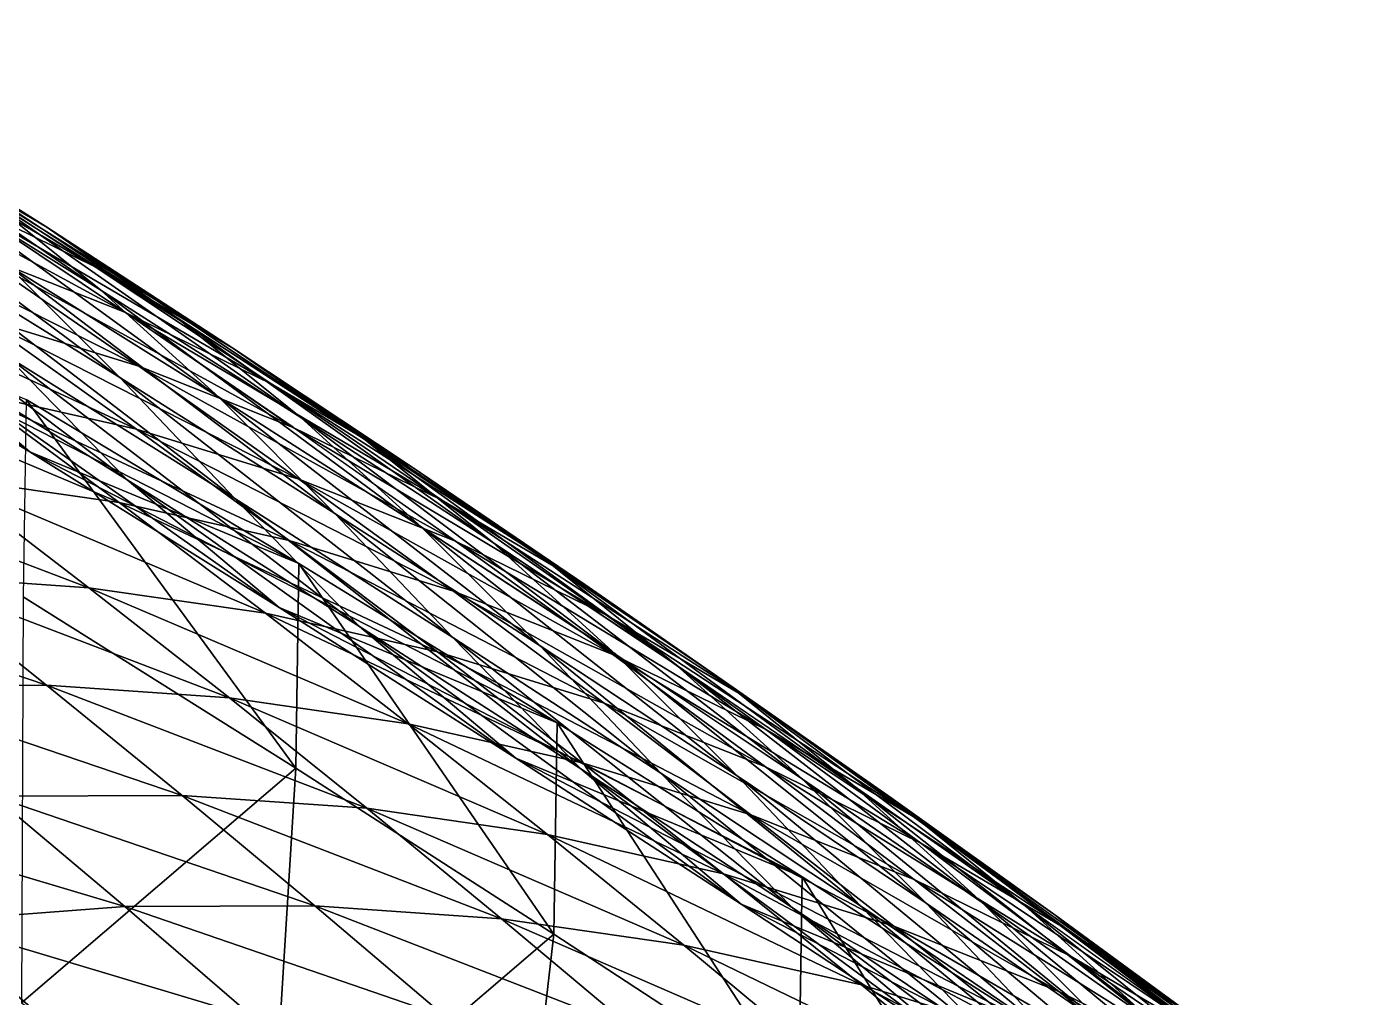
# Model space of a CAD drawing. Header units: metres. Extents: x -232 to 179, y -162 to 161.
# Drawn here: x -27.39 to 14.12, y 109.3 to 139.29 of the extents above; entities that cross this region are included whole.
import ezdxf

# ---------------------------------------------------------------- set-up
doc = ezdxf.new("R2010")
doc.units = ezdxf.units.M

msp = doc.modelspace()

# ---------------------------------------------------------------- linework, layer by layer
for points in [[(-26.770477, 133.09627, -832.7399), (-36.827354, 139.29355, -837.8328), (-32.760647, 136.89214, -841.4785), (-32.760548, 136.89224, -841.4784)], [(-36.827354, 139.29355, -837.8328), (-26.770477, 133.09627, -832.7399), (-30.934757, 135.5553, -829.0068), (-30.934658, 135.5554, -829.00665)], [(-25.096958, 131.15366, -849.0515), (-35.21027, 138.11723, -854.1675), (-31.549664, 135.17418, -857.90186), (-31.549564, 135.17429, -857.90173)], [(-35.21027, 138.11723, -854.1675), (-25.096958, 131.15366, -849.0515), (-28.855042, 134.17508, -845.2178), (-28.854942, 134.17519, -845.21765)], [(-25.273563, 131.87675, -820.4624), (-35.267395, 137.68088, -825.3734), (-30.934757, 135.5553, -829.0068), (-30.934658, 135.5554, -829.00665)], [(-35.267395, 137.68088, -825.3734), (-25.273563, 131.87675, -820.4624), (-29.70007, 134.04839, -816.75037), (-29.69997, 134.0485, -816.75024)], [(-22.771172, 130.31403, -836.56885), (-32.760647, 136.89214, -841.4785), (-28.855042, 134.17508, -845.2178), (-28.854942, 134.17519, -845.21765)], [(-32.760647, 136.89214, -841.4785), (-22.771172, 130.31403, -836.56885), (-26.770477, 133.09627, -832.7399), (-26.770378, 133.09637, -832.7398)], [(-24.513203, 128.45233, -865.6967), (-34.866646, 136.1621, -870.8069), (-31.476986, 132.76762, -874.65247), (-31.476887, 132.76773, -874.65234)], [(-34.866646, 136.1621, -870.8069), (-24.513203, 128.45233, -865.6967), (-28.003342, 131.94743, -861.7371), (-28.003242, 131.94754, -861.737)], [(-24.33561, 130.46199, -808.38544), (-34.294952, 135.87015, -813.14764), (-29.70007, 134.04839, -816.75037), (-29.69997, 134.0485, -816.75024)], [(-34.294952, 135.87015, -813.14764), (-24.33561, 130.46199, -808.38544), (-29.020538, 132.31943, -804.7121), (-29.02044, 132.31953, -804.712)], [(-21.019066, 129.36444, -824.2765), (-30.934757, 135.5553, -829.0068), (-26.770477, 133.09627, -832.7399), (-26.770378, 133.09637, -832.7398)], [(-30.934757, 135.5553, -829.0068), (-21.019066, 129.36444, -824.2765), (-25.273563, 131.87675, -820.4624), (-25.273464, 131.87686, -820.4623)], [(-21.456207, 127.84099, -852.9889), (-31.549664, 135.17418, -857.90186), (-28.003342, 131.94743, -861.7371), (-28.003242, 131.94754, -861.737)], [(-31.549664, 135.17418, -857.90186), (-21.456207, 127.84099, -852.9889), (-25.096958, 131.15366, -849.0515), (-25.096859, 131.15376, -849.0514)], [(-27.298866, 126.157974, -896.7434), (-39.793964, 134.78674, -901.34534), (-35.420044, 131.10135, -905.90515), (-35.419945, 131.10146, -905.905)], [(-39.793964, 134.78674, -901.34534), (-27.298866, 126.157974, -896.7434), (-31.83744, 129.98212, -892.01196), (-31.837341, 129.98222, -892.01184)], [(-18.92292, 127.22011, -840.4946), (-28.855042, 134.17508, -845.2178), (-25.096958, 131.15366, -849.0515), (-25.096859, 131.15376, -849.0514)], [(-28.855042, 134.17508, -845.2178), (-18.92292, 127.22011, -840.4946), (-22.771172, 130.31403, -836.56885), (-22.771072, 130.31413, -836.5687)], [(-24.283707, 125.29398, -882.9698), (-35.46357, 133.69804, -887.84906), (-31.83744, 129.98212, -892.01196), (-31.837341, 129.98222, -892.01184)], [(-35.46357, 133.69804, -887.84906), (-24.283707, 125.29398, -882.9698), (-28.029991, 129.13303, -878.66895), (-28.029892, 129.13313, -878.6688)], [(-23.923584, 128.80322, -796.51373), (-33.868584, 133.81206, -801.15967), (-29.020538, 132.31943, -804.7121), (-29.02044, 132.31953, -804.712)], [(-33.868584, 133.81206, -801.15967), (-23.923584, 128.80322, -796.51373), (-28.857632, 130.32236, -792.89825), (-28.857533, 130.32246, -792.89813)], [(-19.822361, 128.24779, -812.1703), (-29.70007, 134.04839, -816.75037), (-25.273563, 131.87675, -820.4624), (-25.273464, 131.87686, -820.4623)], [(-29.70007, 134.04839, -816.75037), (-19.822361, 128.24779, -812.1703), (-24.33561, 130.46199, -808.38544), (-24.33551, 130.4621, -808.3853)], [(-16.93311, 126.52192, -828.18835), (-26.770477, 133.09627, -832.7399), (-22.771172, 130.31403, -836.56885), (-22.771072, 130.31413, -836.5687)], [(-26.770477, 133.09627, -832.7399), (-16.93311, 126.52192, -828.18835), (-21.019066, 129.36444, -824.2765), (-21.018967, 129.36455, -824.27637)], [(-20.964012, 124.70999, -869.8323), (-31.476986, 132.76762, -874.65247), (-28.029991, 129.13303, -878.66895), (-28.029892, 129.13313, -878.6688)], [(-31.476986, 132.76762, -874.65247), (-20.964012, 124.70999, -869.8323), (-24.513203, 128.45233, -865.6967), (-24.513103, 128.45244, -865.6966)], [(-19.155544, 126.91283, -800.2522), (-29.020538, 132.31943, -804.7121), (-24.33561, 130.46199, -808.38544), (-24.33551, 130.4621, -808.3853)], [(-29.020538, 132.31943, -804.7121), (-19.155544, 126.91283, -800.2522), (-23.923584, 128.80322, -796.51373), (-23.923485, 128.80333, -796.5136)], [(-17.87313, 124.252815, -857.05396), (-28.003342, 131.94743, -861.7371), (-24.513203, 128.45233, -865.6967), (-24.513103, 128.45244, -865.6966)], [(-28.003342, 131.94743, -861.7371), (-17.87313, 124.252815, -857.05396), (-21.456207, 127.84099, -852.9889), (-21.456108, 127.84109, -852.9888)], [(-15.484486, 125.68625, -816.0591), (-25.273563, 131.87675, -820.4624), (-21.019066, 129.36444, -824.2765), (-21.018967, 129.36455, -824.27637)], [(-25.273563, 131.87675, -820.4624), (-15.484486, 125.68625, -816.0591), (-19.822361, 128.24779, -812.1703), (-19.822262, 128.2479, -812.17017)], [(-24.001396, 126.85724, -784.8549), (-33.945213, 131.46327, -789.41675), (-28.857632, 130.32236, -792.89825), (-28.857533, 130.32246, -792.89813)], [(-33.945213, 131.46327, -789.41675), (-24.001396, 126.85724, -784.8549), (-29.170692, 128.01648, -781.3175), (-29.170593, 128.01659, -781.3174)], [(-15.194824, 123.82796, -844.5265), (-25.096958, 131.15366, -849.0515), (-21.456207, 127.84099, -852.9889), (-21.456108, 127.84109, -852.9888)], [(-25.096958, 131.15366, -849.0515), (-15.194824, 123.82796, -844.5265), (-18.92292, 127.22011, -840.4946), (-18.922821, 127.22021, -840.4945)], [(-18.985474, 122.70721, -903.3514), (-35.420044, 131.10135, -905.90515), (-27.408264, 127.775764, -912.2734), (-27.408165, 127.77586, -912.27325)], [(-35.420044, 131.10135, -905.90515), (-18.985474, 122.70721, -903.3514), (-27.298866, 126.157974, -896.7434), (-27.298767, 126.15807, -896.7433)], [(-18.988094, 125.31372, -788.52844), (-28.857632, 130.32236, -792.89825), (-23.923584, 128.80322, -796.51373), (-23.923485, 128.80333, -796.5136)], [(-28.857632, 130.32236, -792.89825), (-18.988094, 125.31372, -788.52844), (-24.001396, 126.85724, -784.8549), (-24.001297, 126.85734, -784.8548)], [(-14.562225, 124.65936, -804.1042), (-24.33561, 130.46199, -808.38544), (-19.822361, 128.24779, -812.1703), (-19.822262, 128.2479, -812.17017)], [(-24.33561, 130.46199, -808.38544), (-14.562225, 124.65936, -804.1042), (-19.155544, 126.91283, -800.2522), (-19.155445, 126.912926, -800.2521)], [(-19.594757, 121.34314, -887.85803), (-31.83744, 129.98212, -892.01196), (-27.298866, 126.157974, -896.7434), (-27.298767, 126.15807, -896.7433)], [(-31.83744, 129.98212, -892.01196), (-19.594757, 121.34314, -887.85803), (-24.283707, 125.29398, -882.9698), (-24.283607, 125.29408, -882.96967)], [(-13.00148, 123.36098, -832.19916), (-22.771172, 130.31403, -836.56885), (-18.92292, 127.22011, -840.4946), (-18.922821, 127.22021, -840.4945)], [(-22.771172, 130.31403, -836.56885), (-13.00148, 123.36098, -832.19916), (-16.93311, 126.52192, -828.18835), (-16.93301, 126.52202, -828.18823)], [(-17.106674, 120.75714, -874.2606), (-28.029991, 129.13303, -878.66895), (-24.283707, 125.29398, -882.9698), (-24.283607, 125.29408, -882.96967)], [(-28.029991, 129.13303, -878.66895), (-17.106674, 120.75714, -874.2606), (-20.964012, 124.70999, -869.8323), (-20.963913, 124.71009, -869.83215)], [(-11.318462, 122.788025, -820.0476), (-21.019066, 129.36444, -824.2765), (-16.93311, 126.52192, -828.18835), (-16.93301, 126.52202, -828.18823)], [(-21.019066, 129.36444, -824.2765), (-11.318462, 122.788025, -820.0476), (-15.484486, 125.68625, -816.0591), (-15.4843855, 125.68635, -816.05896)], [(-24.530416, 124.58579, -773.41907), (-34.480602, 128.78583, -777.928), (-29.170692, 128.01648, -781.3175), (-29.170593, 128.01659, -781.3174)], [(-34.480602, 128.78583, -777.928), (-24.530416, 124.58579, -773.41907), (-29.91751, 125.366325, -769.9803), (-29.91741, 125.366425, -769.98016)], [(-14.143467, 123.39296, -792.327), (-23.923584, 128.80322, -796.51373), (-19.155544, 126.91283, -800.2522), (-19.155445, 126.912926, -800.2521)], [(-23.923584, 128.80322, -796.51373), (-14.143467, 123.39296, -792.327), (-18.988094, 125.31372, -788.52844), (-18.987995, 125.31382, -788.5283)], [(-14.229431, 120.41082, -861.2996), (-24.513203, 128.45233, -865.6967), (-20.964012, 124.70999, -869.8323), (-20.963913, 124.71009, -869.83215)], [(-24.513203, 128.45233, -865.6967), (-14.229431, 120.41082, -861.2996), (-17.87313, 124.252815, -857.05396), (-17.873032, 124.252914, -857.05383)], [(-10.1474, 122.052376, -808.06195), (-19.822361, 128.24779, -812.1703), (-15.484486, 125.68625, -816.0591), (-15.4843855, 125.68635, -816.05896)], [(-19.822361, 128.24779, -812.1703), (-10.1474, 122.052376, -808.06195), (-14.562225, 124.65936, -804.1042), (-14.562125, 124.65946, -804.10406)], [(-19.28598, 123.409706, -777.00793), (-29.170692, 128.01648, -781.3175), (-24.001396, 126.85724, -784.8549), (-24.001297, 126.85734, -784.8548)], [(-29.170692, 128.01648, -781.3175), (-19.28598, 123.409706, -777.00793), (-24.530416, 124.58579, -773.41907), (-24.530317, 124.58589, -773.41895)], [(-11.52578, 120.1537, -848.6891), (-21.456207, 127.84099, -852.9889), (-17.87313, 124.252815, -857.05396), (-17.873032, 124.252914, -857.05383)], [(-21.456207, 127.84099, -852.9889), (-11.52578, 120.1537, -848.6891), (-15.194824, 123.82796, -844.5265), (-15.194724, 123.82806, -844.52637)], [(-19.081009, 116.378365, -906.9646), (-27.408264, 127.775764, -912.2734), (-27.500336, 121.67653, -915.7555), (-27.500237, 121.67663, -915.7554)], [(-27.408264, 127.775764, -912.2734), (-19.081009, 116.378365, -906.9646), (-18.985474, 122.70721, -903.3514), (-18.985374, 122.707306, -903.35126)], [(-9.1926155, 119.89534, -836.31836), (-18.92292, 127.22011, -840.4946), (-15.194824, 123.82796, -844.5265), (-15.194724, 123.82806, -844.52637)], [(-18.92292, 127.22011, -840.4946), (-9.1926155, 119.89534, -836.31836), (-13.00148, 123.36098, -832.19916), (-13.00138, 123.36108, -832.19904)], [(-14.199799, 121.84375, -780.73486), (-24.001396, 126.85724, -784.8549), (-18.988094, 125.31372, -788.52844), (-18.987995, 125.31382, -788.5283)], [(-24.001396, 126.85724, -784.8549), (-14.199799, 121.84375, -780.73486), (-19.28598, 123.409706, -777.00793), (-19.285881, 123.409805, -777.0078)], [(-9.476364, 121.1033, -796.24084), (-19.155544, 126.91283, -800.2522), (-14.562225, 124.65936, -804.1042), (-14.562125, 124.65946, -804.10406)], [(-19.155544, 126.91283, -800.2522), (-9.476364, 121.1033, -796.24084), (-14.143467, 123.39296, -792.327), (-14.143367, 123.39306, -792.3269)], [(-7.3097954, 119.56514, -824.13696), (-16.93311, 126.52192, -828.18835), (-13.00148, 123.36098, -832.19916), (-13.00138, 123.36108, -832.19904)], [(-16.93311, 126.52192, -828.18835), (-7.3097954, 119.56514, -824.13696), (-11.318462, 122.788025, -820.0476), (-11.318362, 122.788124, -820.0475)], [(-11.005913, 117.77803, -894.68494), (-27.298866, 126.157974, -896.7434), (-18.985474, 122.70721, -903.3514), (-18.985374, 122.707306, -903.35126)], [(-27.298866, 126.157974, -896.7434), (-11.005913, 117.77803, -894.68494), (-19.594757, 121.34314, -887.85803), (-19.594658, 121.34324, -887.8579)], [(-25.470175, 121.95575, -762.2179), (-35.429665, 125.74698, -766.70386), (-29.91751, 125.366325, -769.9803), (-29.91741, 125.366425, -769.98016)], [(-35.429665, 125.74698, -766.70386), (-25.470175, 121.95575, -762.2179), (-31.054745, 122.3414, -758.8984), (-31.054646, 122.3415, -758.89825)], [(-20.01231, 121.16497, -765.7019), (-29.91751, 125.366325, -769.9803), (-24.530416, 124.58579, -773.41907), (-24.530317, 124.58589, -773.41895)], [(-29.91751, 125.366325, -769.9803), (-20.01231, 121.16497, -765.7019), (-25.470175, 121.95575, -762.2179), (-25.470076, 121.95585, -762.2178)], [(-5.9074707, 119.10274, -812.1213), (-15.484486, 125.68625, -816.0591), (-11.318462, 122.788025, -820.0476), (-11.318362, 122.788124, -820.0475)], [(-15.484486, 125.68625, -816.0591), (-5.9074707, 119.10274, -812.1213), (-10.1474, 122.052376, -808.06195), (-10.1473, 122.052475, -808.0618)], [(-12.278725, 116.68917, -879.2937), (-24.283707, 125.29398, -882.9698), (-19.594757, 121.34314, -887.85803), (-19.594658, 121.34324, -887.8579)], [(-24.283707, 125.29398, -882.9698), (-12.278725, 116.68917, -879.2937), (-17.106674, 120.75714, -874.2606), (-17.106575, 120.75724, -874.2605)], [(-9.284752, 119.89507, -784.5886), (-18.988094, 125.31372, -788.52844), (-14.143467, 123.39296, -792.327), (-14.143367, 123.39306, -792.3269)], [(-18.988094, 125.31372, -788.52844), (-9.284752, 119.89507, -784.5886), (-14.199799, 121.84375, -780.73486), (-14.199698, 121.84385, -780.73474)], [(-14.698978, 119.97342, -769.3378), (-24.530416, 124.58579, -773.41907), (-19.28598, 123.409706, -777.00793), (-19.285881, 123.409805, -777.0078)], [(-24.530416, 124.58579, -773.41907), (-14.698978, 119.97342, -769.3378), (-20.01231, 121.16497, -765.7019), (-20.01221, 121.16507, -765.7018)], [(-10.269386, 116.35271, -865.8459), (-20.964012, 124.70999, -869.8323), (-17.106674, 120.75714, -874.2606), (-17.106575, 120.75724, -874.2605)], [(-20.964012, 124.70999, -869.8323), (-10.269386, 116.35271, -865.8459), (-14.229431, 120.41082, -861.2996), (-14.229331, 120.41092, -861.2995)], [(-4.9906235, 118.45443, -800.2622), (-14.562225, 124.65936, -804.1042), (-10.1474, 122.052376, -808.06195), (-10.1473, 122.052475, -808.0618)], [(-14.562225, 124.65936, -804.1042), (-4.9906235, 118.45443, -800.2622), (-9.476364, 121.1033, -796.24084), (-9.476264, 121.1034, -796.2407)], [(-7.79467, 116.21953, -853.0366), (-17.87313, 124.252815, -857.05396), (-14.229431, 120.41082, -861.2996), (-14.229331, 120.41092, -861.2995)], [(-17.87313, 124.252815, -857.05396), (-7.79467, 116.21953, -853.0366), (-11.52578, 120.1537, -848.6891), (-11.52568, 120.1538, -848.68896)], [(-5.4440765, 116.14147, -840.57117), (-15.194824, 123.82796, -844.5265), (-11.52578, 120.1537, -848.6891), (-11.52568, 120.1538, -848.68896)], [(-15.194824, 123.82796, -844.5265), (-5.4440765, 116.14147, -840.57117), (-9.1926155, 119.89534, -836.31836), (-9.192515, 119.89544, -836.31824)], [(-9.545982, 118.38691, -773.1138), (-19.28598, 123.409706, -777.00793), (-14.199799, 121.84375, -780.73486), (-14.199698, 121.84385, -780.73474)], [(-19.28598, 123.409706, -777.00793), (-9.545982, 118.38691, -773.1138), (-14.698978, 119.97342, -769.3378), (-14.698878, 119.97352, -769.3377)], [(-4.5498238, 117.57211, -788.5593), (-14.143467, 123.39296, -792.327), (-9.476364, 121.1033, -796.24084), (-9.476264, 121.1034, -796.2407)], [(-14.143467, 123.39296, -792.327), (-4.5498238, 117.57211, -788.5593), (-9.284752, 119.89507, -784.5886), (-9.284652, 119.89517, -784.5885)], [(-3.4262848, 116.03158, -828.3369), (-13.00148, 123.36098, -832.19916), (-9.1926155, 119.89534, -836.31836), (-9.192515, 119.89544, -836.31824)], [(-13.00148, 123.36098, -832.19916), (-3.4262848, 116.03158, -828.3369), (-7.3097954, 119.56514, -824.13696), (-7.3096952, 119.56524, -824.13684)], [(-11.104622, 111.2395, -898.41785), (-18.985474, 122.70721, -903.3514), (-19.081009, 116.378365, -906.9646), (-19.08091, 116.37846, -906.9645)], [(-18.985474, 122.70721, -903.3514), (-11.104622, 111.2395, -898.41785), (-11.005913, 117.77803, -894.68494), (-11.005813, 117.77813, -894.6848)], [(-1.8276939, 115.82268, -816.2832), (-11.318462, 122.788025, -820.0476), (-7.3097954, 119.56514, -824.13696), (-7.3096952, 119.56524, -824.13684)], [(-11.318462, 122.788025, -820.0476), (-1.8276939, 115.82268, -816.2832), (-5.9074707, 119.10274, -812.1213), (-5.9073706, 119.10284, -812.12115)], [(-26.77873, 118.9385, -751.264), (-36.746532, 122.31904, -755.7558), (-31.054745, 122.3414, -758.8984), (-31.054646, 122.3415, -758.89825)], [(-36.746532, 122.31904, -755.7558), (-26.77873, 118.9385, -751.264), (-32.53795, 118.91586, -748.0841), (-32.53785, 118.91596, -748.084)], [(-21.128004, 118.54827, -754.6228), (-31.054745, 122.3414, -758.8984), (-25.470175, 121.95575, -762.2179), (-25.470076, 121.95585, -762.2178)], [(-31.054745, 122.3414, -758.8984), (-21.128004, 118.54827, -754.6228), (-26.77873, 118.9385, -751.264), (-26.778631, 118.9386, -751.26385)], [(-0.68258667, 115.45741, -804.3867), (-10.1474, 122.052376, -808.06195), (-5.9074707, 119.10274, -812.1213), (-5.9073706, 119.10284, -812.12115)], [(-10.1474, 122.052376, -808.06195), (-0.68258667, 115.45741, -804.3867), (-4.9906235, 118.45443, -800.2622), (-4.9905233, 118.45453, -800.2621)], [(-27.500336, 121.67653, -915.7555), (-27.556007, 109.12484, -906.4678), (-19.081009, 116.378365, -906.9646), (-19.08091, 116.37846, -906.9645)], [(-15.605484, 117.74812, -758.148), (-25.470175, 121.95575, -762.2179), (-20.01231, 121.16497, -765.7019), (-20.01221, 121.16507, -765.7018)], [(-25.470175, 121.95575, -762.2179), (-15.605484, 117.74812, -758.148), (-21.128004, 118.54827, -754.6228), (-21.127905, 118.54837, -754.6227)], [(-4.566368, 116.41261, -777.0181), (-14.199799, 121.84375, -780.73486), (-9.284752, 119.89507, -784.5886), (-9.284652, 119.89517, -784.5885)], [(-14.199799, 121.84375, -780.73486), (-4.566368, 116.41261, -777.0181), (-9.545982, 118.38691, -773.1138), (-9.545882, 118.38701, -773.11365)], [(-3.4352646, 113.01837, -886.323), (-19.594757, 121.34314, -887.85803), (-11.005913, 117.77803, -894.68494), (-11.005813, 117.77813, -894.6848)], [(-19.594757, 121.34314, -887.85803), (-3.4352646, 113.01837, -886.323), (-12.278725, 116.68917, -879.2937), (-12.278625, 116.68927, -879.2936)], [(-10.229202, 116.54246, -761.8271), (-20.01231, 121.16497, -765.7019), (-14.698978, 119.97342, -769.3378), (-14.698878, 119.97352, -769.3377)], [(-20.01231, 121.16497, -765.7019), (-10.229202, 116.54246, -761.8271), (-15.605484, 117.74812, -758.148), (-15.605384, 117.74822, -758.1479)], [(0.001121521, 114.88475, -792.63916), (-9.476364, 121.1033, -796.24084), (-4.9906235, 118.45443, -800.2622), (-4.9905233, 118.45453, -800.2621)], [(-9.476364, 121.1033, -796.24084), (0.001121521, 114.88475, -792.63916), (-4.5498238, 117.57211, -788.5593), (-4.5497236, 117.57221, -788.5592)], [(-5.312866, 112.176414, -871.01306), (-17.106674, 120.75714, -874.2606), (-12.278725, 116.68917, -879.2937), (-12.278625, 116.68927, -879.2936)], [(-17.106674, 120.75714, -874.2606), (-5.312866, 112.176414, -871.01306), (-10.269386, 116.35271, -865.8459), (-10.269286, 116.352806, -865.84576)], [(-3.7396088, 112.064064, -857.6919), (-14.229431, 120.41082, -861.2996), (-10.269386, 116.35271, -865.8459), (-10.269286, 116.352806, -865.84576)], [(-14.229431, 120.41082, -861.2996), (-3.7396088, 112.064064, -857.6919), (-7.79467, 116.21953, -853.0366), (-7.79457, 116.21963, -853.0365)], [(-5.015167, 114.93715, -765.6477), (-14.698978, 119.97342, -769.3378), (-9.545982, 118.38691, -773.1138), (-9.545882, 118.38701, -773.11365)], [(-14.698978, 119.97342, -769.3378), (-5.015167, 114.93715, -765.6477), (-10.229202, 116.54246, -761.8271), (-10.229102, 116.54256, -761.82697)], [(-1.6321182, 112.12207, -845.0129), (-11.52578, 120.1537, -848.6891), (-7.79467, 116.21953, -853.0366), (-7.79457, 116.21963, -853.0365)], [(-11.52578, 120.1537, -848.6891), (-1.6321182, 112.12207, -845.0129), (-5.4440765, 116.14147, -840.57117), (-5.4439764, 116.14157, -840.57104)], [(0.23077011, 114.05916, -781.041), (-9.284752, 119.89507, -784.5886), (-4.5498238, 117.57211, -788.5593), (-4.5497236, 117.57221, -788.5592)], [(-9.284752, 119.89507, -784.5886), (0.23077011, 114.05916, -781.041), (-4.566368, 116.41261, -777.0181), (-4.566268, 116.41271, -777.018)], [(0.39572144, 112.204155, -832.67303), (-9.1926155, 119.89534, -836.31836), (-5.4440765, 116.14147, -840.57117), (-5.4439764, 116.14157, -840.57104)], [(-9.1926155, 119.89534, -836.31836), (0.39572144, 112.204155, -832.67303), (-3.4262848, 116.03158, -828.3369), (-3.426185, 116.03168, -828.3368)], [(2.124714, 112.22644, -820.5577), (-7.3097954, 119.56514, -824.13696), (-3.4262848, 116.03158, -828.3369), (-3.426185, 116.03168, -828.3368)], [(-7.3097954, 119.56514, -824.13696), (2.124714, 112.22644, -820.5577), (-1.8276939, 115.82268, -816.2832), (-1.8275939, 115.82278, -816.2831)], [(-22.592318, 115.53289, -743.78406), (-32.53795, 118.91586, -748.0841), (-26.77873, 118.9385, -751.264), (-26.778631, 118.9386, -751.26385)], [(-32.53795, 118.91586, -748.0841), (-22.592318, 115.53289, -743.78406), (-28.412868, 115.51002, -740.5703), (-28.41277, 115.51012, -740.5702)], [(-16.881414, 115.13852, -747.17865), (-26.77873, 118.9385, -751.264), (-21.128004, 118.54827, -754.6228), (-21.127905, 118.54837, -754.6227)], [(-26.77873, 118.9385, -751.264), (-16.881414, 115.13852, -747.17865), (-22.592318, 115.53289, -743.78406), (-22.592218, 115.53299, -743.78394)], [(3.462719, 112.124664, -808.6155), (-5.9074707, 119.10274, -812.1213), (-1.8276939, 115.82268, -816.2832), (-1.8275939, 115.82278, -816.2831)], [(-5.9074707, 119.10274, -812.1213), (3.462719, 112.124664, -808.6155), (-0.68258667, 115.45741, -804.3867), (-0.68248665, 115.45751, -804.3866)], [(-11.300085, 114.32985, -750.74146), (-21.128004, 118.54827, -754.6228), (-15.605484, 117.74812, -758.148), (-15.605384, 117.74822, -758.1479)], [(-21.128004, 118.54827, -754.6228), (-11.300085, 114.32985, -750.74146), (-16.881414, 115.13852, -747.17865), (-16.881315, 115.13862, -747.1785)], [(0.023441315, 112.939476, -769.5983), (-9.545982, 118.38691, -773.1138), (-4.566368, 116.41261, -777.0181), (-4.566268, 116.41271, -777.018)], [(-9.545982, 118.38691, -773.1138), (0.023441315, 112.939476, -769.5983), (-5.015167, 114.93715, -765.6477), (-5.015067, 114.93725, -765.6476)], [(4.3717766, 111.84417, -796.8236), (-4.9906235, 118.45443, -800.2622), (-0.68258667, 115.45741, -804.3867), (-0.68248665, 115.45751, -804.3866)], [(-4.9906235, 118.45443, -800.2622), (4.3717766, 111.84417, -796.8236), (0.001121521, 114.88475, -792.63916), (0.001221521, 114.88485, -792.63904)], [(-5.8665504, 113.11134, -754.45966), (-15.605484, 117.74812, -758.148), (-10.229202, 116.54246, -761.8271), (-10.229102, 116.54256, -761.82697)], [(-15.605484, 117.74812, -758.148), (-5.8665504, 113.11134, -754.45966), (-11.300085, 114.32985, -750.74146), (-11.299985, 114.32995, -750.74133)], [(-3.5369034, 106.286, -890.1666), (-11.005913, 117.77803, -894.68494), (-11.104622, 111.2395, -898.41785), (-11.104522, 111.2396, -898.4177)], [(-11.005913, 117.77803, -894.68494), (-3.5369034, 106.286, -890.1666), (-3.4352646, 113.01837, -886.323), (-3.4351647, 113.01847, -886.3229)], [(4.8414955, 111.33649, -785.17444), (-4.5498238, 117.57211, -788.5593), (0.001121521, 114.88475, -792.63916), (0.001221521, 114.88485, -792.63904)], [(-4.5498238, 117.57211, -788.5593), (4.8414955, 111.33649, -785.17444), (0.23077011, 114.05916, -781.041), (0.23087011, 114.05926, -781.0409)], [(3.7660828, 108.407875, -878.2295), (-12.278725, 116.68917, -879.2937), (-3.4352646, 113.01837, -886.323), (-3.4351647, 113.01847, -886.3229)], [(-12.278725, 116.68917, -879.2937), (3.7660828, 108.407875, -878.2295), (-5.312866, 112.176414, -871.01306), (-5.312766, 112.17651, -871.01294)], [(-19.860428, 103.74564, -897.9046), (-19.081009, 116.378365, -906.9646), (-27.556007, 109.12484, -906.4678), (-27.555908, 109.12494, -906.46765)], [(-19.081009, 116.378365, -906.9646), (-19.860428, 103.74564, -897.9046), (-11.104622, 111.2395, -898.41785), (-11.104522, 111.2396, -898.4177)], [(1.3358307, 107.787575, -862.98303), (-10.269386, 116.35271, -865.8459), (-5.312866, 112.176414, -871.01306), (-5.312766, 112.17651, -871.01294)], [(-10.269386, 116.35271, -865.8459), (1.3358307, 107.787575, -862.98303), (-3.7396088, 112.064064, -857.6919), (-3.7395089, 112.06416, -857.6918)], [(-0.59698486, 111.48894, -758.321), (-10.229202, 116.54246, -761.8271), (-5.015167, 114.93715, -765.6477), (-5.015067, 114.93725, -765.6476)], [(-10.229202, 116.54246, -761.8271), (-0.59698486, 111.48894, -758.321), (-5.8665504, 113.11134, -754.45966), (-5.8664503, 113.11144, -754.45953)], [(2.510788, 107.876564, -849.76904), (-7.79467, 116.21953, -853.0366), (-3.7396088, 112.064064, -857.6919), (-3.7395089, 112.06416, -857.6918)], [(-7.79467, 116.21953, -853.0366), (2.510788, 107.876564, -849.76904), (-1.6321182, 112.12207, -845.0129), (-1.6320182, 112.12217, -845.01276)], [(4.877411, 110.55813, -773.6689), (-4.566368, 116.41261, -777.0181), (0.23077011, 114.05916, -781.041), (0.23087011, 114.05926, -781.0409)], [(-4.566368, 116.41261, -777.0181), (4.877411, 110.55813, -773.6689), (0.023441315, 112.939476, -769.5983), (0.023541315, 112.939575, -769.5982)], [(4.2823715, 108.10599, -837.2018), (-5.4440765, 116.14147, -840.57117), (-1.6321182, 112.12207, -845.0129), (-1.6320182, 112.12217, -845.01276)], [(-5.4440765, 116.14147, -840.57117), (4.2823715, 108.10599, -837.2018), (0.39572144, 112.204155, -832.67303), (0.39582142, 112.204254, -832.6729)], [(6.0145073, 108.33111, -824.97064), (-3.4262848, 116.03158, -828.3369), (0.39572144, 112.204155, -832.67303), (0.39582142, 112.204254, -832.6729)], [(-3.4262848, 116.03158, -828.3369), (6.0145073, 108.33111, -824.97064), (2.124714, 112.22644, -820.5577), (2.1248138, 112.22654, -820.55756)], [(7.478611, 108.47066, -812.9586), (-1.8276939, 115.82268, -816.2832), (2.124714, 112.22644, -820.5577), (2.1248138, 112.22654, -820.55756)], [(-1.8276939, 115.82268, -816.2832), (7.478611, 108.47066, -812.9586), (3.462719, 112.124664, -808.6155), (3.4628189, 112.12476, -808.61536)], [(-24.363035, 112.096436, -733.1993), (-34.32201, 115.06846, -737.55005), (-28.412868, 115.51002, -740.5703), (-28.41277, 115.51012, -740.5702)], [(-18.48701, 112.11952, -736.4436), (-28.412868, 115.51002, -740.5703), (-22.592318, 115.53289, -743.78406), (-22.592218, 115.53299, -743.78394)], [(-28.412868, 115.51002, -740.5703), (-18.48701, 112.11952, -736.4436), (-24.363035, 112.096436, -733.1993), (-24.362936, 112.096535, -733.19916)], [(-12.72168, 111.72139, -739.8706), (-22.592318, 115.53289, -743.78406), (-16.881414, 115.13852, -747.17865), (-16.881315, 115.13862, -747.1785)], [(-22.592318, 115.53289, -743.78406), (-12.72168, 111.72139, -739.8706), (-18.48701, 112.11952, -736.4436), (-18.48691, 112.11962, -736.4435)], [(8.577347, 108.46298, -801.11383), (-0.68258667, 115.45741, -804.3867), (3.462719, 112.124664, -808.6155), (3.4628189, 112.12476, -808.61536)], [(-0.68258667, 115.45741, -804.3867), (8.577347, 108.46298, -801.11383), (4.3717766, 111.84417, -796.8236), (4.3718767, 111.84427, -796.8235)], [(-34.32201, 115.06846, -737.55005), (-24.363035, 112.096436, -733.1993), (-30.328495, 111.650665, -730.1502), (-30.328396, 111.650764, -730.1501)], [(-7.0871544, 110.90503, -743.4673), (-16.881414, 115.13852, -747.17865), (-11.300085, 114.32985, -750.74146), (-11.299985, 114.32995, -750.74133)], [(-16.881414, 115.13852, -747.17865), (-7.0871544, 110.90503, -743.4673), (-12.72168, 111.72139, -739.8706), (-12.72158, 111.72149, -739.8705)], [(4.4952774, 109.469986, -762.3137), (-5.015167, 114.93715, -765.6477), (0.023441315, 112.939476, -769.5983), (0.023541315, 112.939575, -769.5982)], [(-5.015167, 114.93715, -765.6477), (4.4952774, 109.469986, -762.3137), (-0.59698486, 111.48894, -758.321), (-0.59688485, 111.48904, -758.32086)], [(9.269569, 108.25595, -789.4138), (0.001121521, 114.88475, -792.63916), (4.3717766, 111.84417, -796.8236), (4.3718767, 111.84427, -796.8235)], [(0.001121521, 114.88475, -792.63916), (9.269569, 108.25595, -789.4138), (4.8414955, 111.33649, -785.17444), (4.8415956, 111.336586, -785.1743)], [(-1.6018372, 109.67491, -747.221), (-11.300085, 114.32985, -750.74146), (-5.8665504, 113.11134, -754.45966), (-5.8664503, 113.11144, -754.45953)], [(-11.300085, 114.32985, -750.74146), (-1.6018372, 109.67491, -747.221), (-7.0871544, 110.90503, -743.4673), (-7.0870543, 110.90513, -743.46716)], [(9.542759, 107.8032, -777.85126), (0.23077011, 114.05916, -781.041), (4.8414955, 111.33649, -785.17444), (4.8415956, 111.336586, -785.1743)], [(0.23077011, 114.05916, -781.041), (9.542759, 107.8032, -777.85126), (4.877411, 110.55813, -773.6689), (4.877511, 110.55823, -773.66876)], [(3.7179527, 108.03703, -751.1191), (-5.8665504, 113.11134, -754.45966), (-0.59698486, 111.48894, -758.321), (-0.59688485, 111.48904, -758.32086)], [(-5.8665504, 113.11134, -754.45966), (3.7179527, 108.03703, -751.1191), (-1.6018372, 109.67491, -747.221), (-1.6017371, 109.67501, -747.2209)], [(3.6617432, 101.49623, -882.1754), (-3.4352646, 113.01837, -886.323), (-3.5369034, 106.286, -890.1666), (-3.5368035, 106.2861, -890.1665)], [(-3.4352646, 113.01837, -886.323), (3.6617432, 101.49623, -882.1754), (3.7660828, 108.407875, -878.2295), (3.7661827, 108.407974, -878.2294)], [(9.400932, 107.06328, -766.4276), (0.023441315, 112.939476, -769.5983), (4.877411, 110.55813, -773.6689), (4.877511, 110.55823, -773.66876)], [(0.023441315, 112.939476, -769.5983), (9.400932, 107.06328, -766.4276), (4.4952774, 109.469986, -762.3137), (4.4953775, 109.470085, -762.3136)], [(-20.380924, 108.6704, -725.95715), (-30.328495, 111.650665, -730.1502), (-24.363035, 112.096436, -733.1993), (-24.362936, 112.096535, -733.19916)], [(-14.455067, 108.693695, -729.229), (-24.363035, 112.096436, -733.1993), (-18.48701, 112.11952, -736.4436), (-18.48691, 112.11962, -736.4435)], [(-24.363035, 112.096436, -733.1993), (-14.455067, 108.693695, -729.229), (-20.380924, 108.6704, -725.95715), (-20.380825, 108.6705, -725.95703)], [(-8.640846, 108.29219, -732.685), (-18.48701, 112.11952, -736.4436), (-12.72168, 111.72139, -739.8706), (-12.72158, 111.72149, -739.8705)], [(-18.48701, 112.11952, -736.4436), (-8.640846, 108.29219, -732.685), (-14.455067, 108.693695, -729.229), (-14.454967, 108.693794, -729.2289)], [(10.6326065, 103.92862, -870.3727), (-5.312866, 112.176414, -871.01306), (3.7660828, 108.407875, -878.2295), (3.7661827, 108.407974, -878.2294)], [(-5.312866, 112.176414, -871.01306), (10.6326065, 103.92862, -870.3727), (1.3358307, 107.787575, -862.98303), (1.3359307, 107.787674, -862.9829)], [(7.69619, 103.507416, -855.1748), (-3.7396088, 112.064064, -857.6919), (1.3358307, 107.787575, -862.98303), (1.3359307, 107.787674, -862.9829)], [(-3.7396088, 112.064064, -857.6919), (7.69619, 103.507416, -855.1748), (2.510788, 107.876564, -849.76904), (2.5108879, 107.87666, -849.7689)], [(8.506485, 103.77728, -842.0512), (-1.6321182, 112.12207, -845.0129), (2.510788, 107.876564, -849.76904), (2.5108879, 107.87666, -849.7689)], [(-1.6321182, 112.12207, -845.0129), (8.506485, 103.77728, -842.0512), (4.2823715, 108.10599, -837.2018), (4.2824717, 108.10609, -837.20166)], [(9.970112, 104.16024, -829.5798), (0.39572144, 112.204155, -832.67303), (4.2823715, 108.10599, -837.2018), (4.2824717, 108.10609, -837.20166)], [(0.39572144, 112.204155, -832.67303), (9.970112, 104.16024, -829.5798), (6.0145073, 108.33111, -824.97064), (6.0146074, 108.33121, -824.9705)], [(11.430897, 104.51277, -817.4425), (2.124714, 112.22644, -820.5577), (6.0145073, 108.33111, -824.97064), (6.0146074, 108.33121, -824.9705)], [(2.124714, 112.22644, -820.5577), (11.430897, 104.51277, -817.4425), (7.478611, 108.47066, -812.9586), (7.478711, 108.47076, -812.9585)], [(12.651604, 104.75586, -805.5201), (3.462719, 112.124664, -808.6155), (7.478611, 108.47066, -812.9586), (7.478711, 108.47076, -812.9585)], [(3.462719, 112.124664, -808.6155), (12.651604, 104.75586, -805.5201), (8.577347, 108.46298, -801.11383), (8.577447, 108.46308, -801.1137)], [(-26.39697, 108.220856, -722.8822), (-36.361458, 110.782196, -727.3086), (-30.328495, 111.650665, -730.1502), (-30.328396, 111.650764, -730.1501)], [(-30.328495, 111.650665, -730.1502), (-20.380924, 108.6704, -725.95715), (-26.39697, 108.220856, -722.8822), (-26.396872, 108.220955, -722.8821)], [(-2.958538, 107.46888, -736.31226), (-12.72168, 111.72139, -739.8706), (-7.0871544, 110.90503, -743.4673), (-7.0870543, 110.90513, -743.46716)], [(-12.72168, 111.72139, -739.8706), (-2.958538, 107.46888, -736.31226), (-8.640846, 108.29219, -732.685), (-8.640746, 108.29229, -732.6849)], [(13.530388, 104.83035, -793.76044), (4.3717766, 111.84417, -796.8236), (8.577347, 108.46298, -801.11383), (8.577447, 108.46308, -801.1137)], [(4.3717766, 111.84417, -796.8236), (13.530388, 104.83035, -793.76044), (9.269569, 108.25595, -789.4138), (9.26967, 108.25605, -789.4137)], [(-12.552277, 98.56999, -889.6381), (-11.104622, 111.2395, -898.41785), (-19.860428, 103.74564, -897.9046), (-19.860329, 103.74574, -897.9045)], [(-11.104622, 111.2395, -898.41785), (-12.552277, 98.56999, -889.6381), (-3.5369034, 106.286, -890.1666), (-3.5368035, 106.2861, -890.1665)], [(8.858749, 105.99884, -755.1499), (-0.59698486, 111.48894, -758.321), (4.4952774, 109.469986, -762.3137), (4.4953775, 109.470085, -762.3136)], [(-0.59698486, 111.48894, -758.321), (8.858749, 105.99884, -755.1499), (3.7179527, 108.03703, -751.1191), (3.7180526, 108.03713, -751.11896)], [(14.0233, 104.68619, -782.1409), (4.8414955, 111.33649, -785.17444), (9.269569, 108.25595, -789.4138), (9.26967, 108.25605, -789.4137)], [(4.8414955, 111.33649, -785.17444), (14.0233, 104.68619, -782.1409), (9.542759, 107.8032, -777.85126), (9.542859, 107.8033, -777.85114)], [(2.5732956, 106.22834, -740.0978), (-7.0871544, 110.90503, -743.4673), (-1.6018372, 109.67491, -747.221), (-1.6017371, 109.67501, -747.2209)], [(-7.0871544, 110.90503, -743.4673), (2.5732956, 106.22834, -740.0978), (-2.958538, 107.46888, -736.31226), (-2.9584382, 107.46898, -736.31213)], [(-36.361458, 110.782196, -727.3086), (-26.39697, 108.220856, -722.8822), (-32.4811, 107.34501, -720.0165), (-32.481, 107.34511, -720.01636)], [(14.115963, 104.27902, -770.6545), (4.877411, 110.55813, -773.6689), (9.542759, 107.8032, -777.85126), (9.542859, 107.8033, -777.85114)], [(4.877411, 110.55813, -773.6689), (14.115963, 104.27902, -770.6545), (9.400932, 107.06328, -766.4276), (9.401032, 107.06338, -766.4275)], [(7.938198, 104.57658, -744.02893), (-1.6018372, 109.67491, -747.221), (3.7179527, 108.03703, -751.1191), (3.7180526, 108.03713, -751.11896)], [(-1.6018372, 109.67491, -747.221), (7.938198, 104.57658, -744.02893), (2.5732956, 106.22834, -740.0978), (2.5733955, 106.22844, -740.09766)], [(13.811161, 103.5692, -759.303), (4.4952774, 109.469986, -762.3137), (9.400932, 107.06328, -766.4276), (9.401032, 107.06338, -766.4275)], [(4.4952774, 109.469986, -762.3137), (13.811161, 103.5692, -759.303), (8.858749, 105.99884, -755.1499), (8.85885, 105.99894, -755.1498)]]:
    msp.add_3dface(points)

doc.saveas('drawing.dxf')
